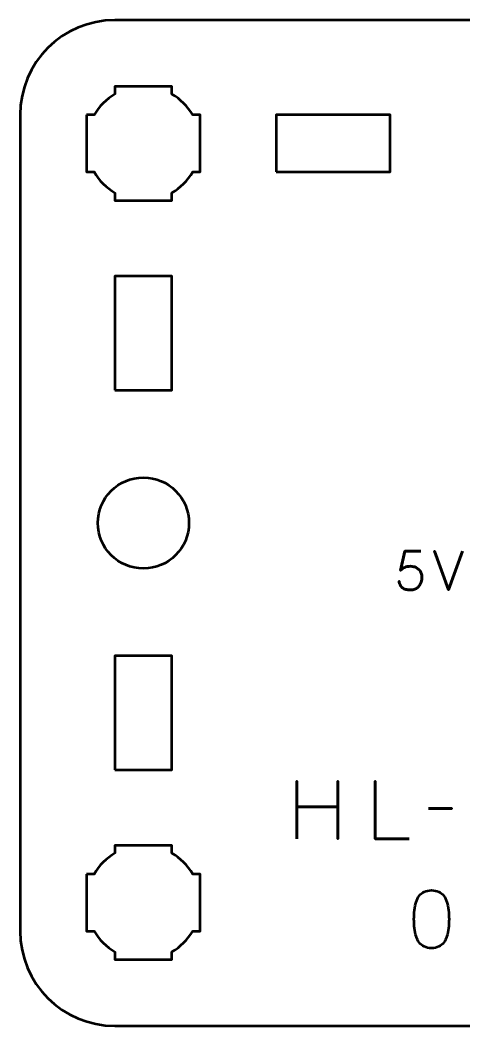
# Model space of a CAD drawing. Header units: centimetres. Extents: x -13.15 to -7.85, y -17.5 to -12.2.
# Drawn here: x -13.15 to -10.81, y -17.5 to -12.2 of the extents above; entities that cross this region are included whole.
import ezdxf

# ---------------------------------------------------------------- set-up
doc = ezdxf.new("R2010")
doc.units = ezdxf.units.CM
doc.header["$MEASUREMENT"] = 0
doc.layers.add('Layer 1', color=7, linetype='Continuous')

msp = doc.modelspace()

# ---------------------------------------------------------------- linework, layer by layer
at = {"layer": 'Layer 1', "lineweight": 53}
for points in [[(-12.65, -14.15), (-12.35, -14.15), (-12.35, -13.55), (-12.65, -13.55), (-12.65, -14.15)], [(-12.65, -16.15), (-12.35, -16.15), (-12.35, -15.55), (-12.65, -15.55), (-12.65, -16.15)]]:
    msp.add_lwpolyline(points, close=True, dxfattribs=at)
msp.add_ellipse((-12.5, -14.85), major_axis=(0, 0.24), ratio=1, dxfattribs=at)
for points, knots in [([(-13.15, -17), (-13.15, -17), (-13.15, -12.7), (-13.15, -12.7), (-13.15, -12.7), (-13.15, -12.42391), (-12.92609, -12.2), (-12.65, -12.2), (-12.65, -12.2), (-12.65, -12.2), (-8.35, -12.2), (-8.35, -12.2), (-8.35, -12.2), (-8.07391, -12.2), (-7.85, -12.42391), (-7.85, -12.7), (-7.85, -12.7), (-7.85, -12.7), (-7.85, -17), (-7.85, -17), (-7.85, -17), (-7.85, -17.27609), (-8.07391, -17.5), (-8.35, -17.5), (-8.35, -17.5), (-8.35, -17.5), (-12.65, -17.5), (-12.65, -17.5), (-12.65, -17.5), (-12.92609, -17.5), (-13.15, -17.27609), (-13.15, -17)], [0, 0, 0, 0, 0.125, 0.125, 0.125, 0.125, 0.25, 0.25, 0.25, 0.25, 0.375, 0.375, 0.375, 0.375, 0.5, 0.5, 0.5, 0.5, 0.625, 0.625, 0.625, 0.625, 0.75, 0.75, 0.75, 0.75, 0.875, 0.875, 0.875, 0.875, 1, 1, 1, 1]), ([(-12.8, -12.7), (-12.8, -12.7), (-12.75985, -12.7), (-12.75985, -12.7), (-12.75985, -12.7), (-12.7335, -12.65447), (-12.69553, -12.6165), (-12.65, -12.59015), (-12.65, -12.59015), (-12.65, -12.59015), (-12.65, -12.55), (-12.65, -12.55), (-12.65, -12.55), (-12.65, -12.55), (-12.5, -12.55), (-12.5, -12.55), (-12.5, -12.55), (-12.5, -12.55), (-12.35, -12.55), (-12.35, -12.55), (-12.35, -12.55), (-12.35, -12.55), (-12.35, -12.59015), (-12.35, -12.59015), (-12.35, -12.59015), (-12.30447, -12.6165), (-12.2665, -12.65447), (-12.24015, -12.7), (-12.24015, -12.7), (-12.24015, -12.7), (-12.2, -12.7), (-12.2, -12.7), (-12.2, -12.7), (-12.2, -12.7), (-12.2, -12.85), (-12.2, -12.85), (-12.2, -12.85), (-12.2, -12.85), (-12.2, -13), (-12.2, -13), (-12.2, -13), (-12.2, -13), (-12.24015, -13), (-12.24015, -13), (-12.24015, -13), (-12.2665, -13.04553), (-12.30447, -13.0835), (-12.35, -13.10985), (-12.35, -13.10985), (-12.35, -13.10985), (-12.35, -13.15), (-12.35, -13.15), (-12.35, -13.15), (-12.35, -13.15), (-12.5, -13.15), (-12.5, -13.15), (-12.5, -13.15), (-12.5, -13.15), (-12.65, -13.15), (-12.65, -13.15), (-12.65, -13.15), (-12.65, -13.15), (-12.65, -13.10985), (-12.65, -13.10985), (-12.65, -13.10985), (-12.69553, -13.0835), (-12.7335, -13.04553), (-12.75985, -13), (-12.75985, -13), (-12.75985, -13), (-12.8, -13), (-12.8, -13), (-12.8, -13), (-12.8, -13), (-12.8, -12.85), (-12.8, -12.85), (-12.8, -12.85), (-12.8, -12.85), (-12.8, -12.7), (-12.8, -12.7)], [0, 0, 0, 0, 0.05, 0.05, 0.05, 0.05, 0.1, 0.1, 0.1, 0.1, 0.15, 0.15, 0.15, 0.15, 0.2, 0.2, 0.2, 0.2, 0.25, 0.25, 0.25, 0.25, 0.3, 0.3, 0.3, 0.3, 0.35, 0.35, 0.35, 0.35, 0.4, 0.4, 0.4, 0.4, 0.45, 0.45, 0.45, 0.45, 0.5, 0.5, 0.5, 0.5, 0.55, 0.55, 0.55, 0.55, 0.6, 0.6, 0.6, 0.6, 0.65, 0.65, 0.65, 0.65, 0.7, 0.7, 0.7, 0.7, 0.75, 0.75, 0.75, 0.75, 0.8, 0.8, 0.8, 0.8, 0.85, 0.85, 0.85, 0.85, 0.9, 0.9, 0.9, 0.9, 0.95, 0.95, 0.95, 0.95, 1, 1, 1, 1]), ([(-11.8, -13), (-11.8, -13), (-11.8, -12.7), (-11.8, -12.7), (-11.8, -12.7), (-11.8, -12.7), (-11.2, -12.7), (-11.2, -12.7), (-11.2, -12.7), (-11.2, -12.7), (-11.2, -13), (-11.2, -13), (-11.2, -13), (-11.2, -13), (-11.8, -13), (-11.8, -13)], [0, 0, 0, 0, 0.25, 0.25, 0.25, 0.25, 0.5, 0.5, 0.5, 0.5, 0.75, 0.75, 0.75, 0.75, 1, 1, 1, 1]), ([(-12.8, -16.7), (-12.8, -16.7), (-12.75985, -16.7), (-12.75985, -16.7), (-12.75985, -16.7), (-12.7335, -16.65447), (-12.69553, -16.6165), (-12.65, -16.59015), (-12.65, -16.59015), (-12.65, -16.59015), (-12.65, -16.55), (-12.65, -16.55), (-12.65, -16.55), (-12.65, -16.55), (-12.5, -16.55), (-12.5, -16.55), (-12.5, -16.55), (-12.5, -16.55), (-12.35, -16.55), (-12.35, -16.55), (-12.35, -16.55), (-12.35, -16.55), (-12.35, -16.59015), (-12.35, -16.59015), (-12.35, -16.59015), (-12.30447, -16.6165), (-12.2665, -16.65447), (-12.24015, -16.7), (-12.24015, -16.7), (-12.24015, -16.7), (-12.2, -16.7), (-12.2, -16.7), (-12.2, -16.7), (-12.2, -16.7), (-12.2, -16.85), (-12.2, -16.85), (-12.2, -16.85), (-12.2, -16.85), (-12.2, -17), (-12.2, -17), (-12.2, -17), (-12.2, -17), (-12.24015, -17), (-12.24015, -17), (-12.24015, -17), (-12.2665, -17.04553), (-12.30447, -17.0835), (-12.35, -17.10985), (-12.35, -17.10985), (-12.35, -17.10985), (-12.35, -17.15), (-12.35, -17.15), (-12.35, -17.15), (-12.35, -17.15), (-12.5, -17.15), (-12.5, -17.15), (-12.5, -17.15), (-12.5, -17.15), (-12.65, -17.15), (-12.65, -17.15), (-12.65, -17.15), (-12.65, -17.15), (-12.65, -17.10985), (-12.65, -17.10985), (-12.65, -17.10985), (-12.69553, -17.0835), (-12.7335, -17.04553), (-12.75985, -17), (-12.75985, -17), (-12.75985, -17), (-12.8, -17), (-12.8, -17), (-12.8, -17), (-12.8, -17), (-12.8, -16.85), (-12.8, -16.85), (-12.8, -16.85), (-12.8, -16.85), (-12.8, -16.7), (-12.8, -16.7)], [0, 0, 0, 0, 0.05, 0.05, 0.05, 0.05, 0.1, 0.1, 0.1, 0.1, 0.15, 0.15, 0.15, 0.15, 0.2, 0.2, 0.2, 0.2, 0.25, 0.25, 0.25, 0.25, 0.3, 0.3, 0.3, 0.3, 0.35, 0.35, 0.35, 0.35, 0.4, 0.4, 0.4, 0.4, 0.45, 0.45, 0.45, 0.45, 0.5, 0.5, 0.5, 0.5, 0.55, 0.55, 0.55, 0.55, 0.6, 0.6, 0.6, 0.6, 0.65, 0.65, 0.65, 0.65, 0.7, 0.7, 0.7, 0.7, 0.75, 0.75, 0.75, 0.75, 0.8, 0.8, 0.8, 0.8, 0.85, 0.85, 0.85, 0.85, 0.9, 0.9, 0.9, 0.9, 0.95, 0.95, 0.95, 0.95, 1, 1, 1, 1])]:
    msp.add_open_spline(points, degree=3, knots=knots, dxfattribs=at)
at = {"layer": 'Layer 1', "color": 5, "lineweight": 53}
for points, knots in [([(-11.0381, -14.99872), (-11.0381, -14.99872), (-11.12277, -14.99872), (-11.12277, -14.99872), (-11.12277, -14.99872), (-11.12277, -14.99872), (-11.14534, -15.09975), (-11.14534, -15.09975), (-11.14534, -15.09975), (-11.14139, -15.09637), (-11.13763, -15.09331), (-11.13401, -15.09063), (-11.13401, -15.09063), (-11.13043, -15.08795), (-11.12667, -15.08569), (-11.12267, -15.08381), (-11.12267, -15.08381), (-11.11872, -15.08193), (-11.11421, -15.08052), (-11.10913, -15.07953), (-11.10913, -15.07953), (-11.10409, -15.07854), (-11.09807, -15.07802), (-11.09116, -15.07802), (-11.09116, -15.07802), (-11.08551, -15.07802), (-11.07987, -15.07878), (-11.07423, -15.08033), (-11.07423, -15.08033), (-11.06858, -15.08183), (-11.06322, -15.08414), (-11.05814, -15.0872), (-11.05814, -15.0872), (-11.05301, -15.0903), (-11.0485, -15.09416), (-11.04455, -15.09881), (-11.04455, -15.09881), (-11.04055, -15.10347), (-11.0374, -15.10893), (-11.03514, -15.11518), (-11.03514, -15.11518), (-11.03283, -15.12144), (-11.03166, -15.12854), (-11.03161, -15.13644), (-11.03161, -15.13644), (-11.03156, -15.13936), (-11.03189, -15.14303), (-11.03255, -15.14736), (-11.03255, -15.14736), (-11.03316, -15.15168), (-11.03429, -15.15639), (-11.03589, -15.16137), (-11.03589, -15.16137), (-11.03749, -15.16636), (-11.03975, -15.1713), (-11.04262, -15.17619), (-11.04262, -15.17619), (-11.04549, -15.18108), (-11.04915, -15.18555), (-11.05358, -15.18959), (-11.05358, -15.18959), (-11.058, -15.19364), (-11.06336, -15.19688), (-11.06962, -15.19933), (-11.06962, -15.19933), (-11.07592, -15.20173), (-11.0833, -15.203), (-11.09172, -15.20305), (-11.09172, -15.20305), (-11.10179, -15.203), (-11.11026, -15.20192), (-11.11712, -15.1999), (-11.11712, -15.1999), (-11.12399, -15.19783), (-11.12959, -15.19514), (-11.13391, -15.19176), (-11.13391, -15.19176), (-11.13829, -15.18837), (-11.14168, -15.18466), (-11.14412, -15.18061), (-11.14412, -15.18061), (-11.14657, -15.17657), (-11.1484, -15.17252), (-11.14963, -15.16847), (-11.14963, -15.16847), (-11.15085, -15.16443), (-11.15179, -15.16071), (-11.1524, -15.15733), (-11.1524, -15.15733), (-11.15179, -15.16071), (-11.15085, -15.16443), (-11.14963, -15.16847), (-11.14963, -15.16847), (-11.1484, -15.17252), (-11.14657, -15.17657), (-11.14412, -15.18061), (-11.14412, -15.18061), (-11.14168, -15.18466), (-11.13829, -15.18837), (-11.13391, -15.19176), (-11.13391, -15.19176), (-11.12959, -15.19514), (-11.12399, -15.19783), (-11.11712, -15.1999), (-11.11712, -15.1999), (-11.11026, -15.20192), (-11.10179, -15.203), (-11.09172, -15.20305), (-11.09172, -15.20305), (-11.0833, -15.203), (-11.07592, -15.20173), (-11.06962, -15.19933), (-11.06962, -15.19933), (-11.06336, -15.19688), (-11.058, -15.19364), (-11.05358, -15.18959), (-11.05358, -15.18959), (-11.04915, -15.18555), (-11.04549, -15.18108), (-11.04262, -15.17619), (-11.04262, -15.17619), (-11.03975, -15.1713), (-11.03749, -15.16636), (-11.03589, -15.16137), (-11.03589, -15.16137), (-11.03429, -15.15639), (-11.03316, -15.15168), (-11.03255, -15.14736), (-11.03255, -15.14736), (-11.03189, -15.14303), (-11.03156, -15.13936), (-11.03161, -15.13644), (-11.03161, -15.13644), (-11.03166, -15.12854), (-11.03283, -15.12144), (-11.03514, -15.11518), (-11.03514, -15.11518), (-11.0374, -15.10893), (-11.04055, -15.10347), (-11.04455, -15.09881), (-11.04455, -15.09881), (-11.0485, -15.09416), (-11.05301, -15.0903), (-11.05814, -15.0872), (-11.05814, -15.0872), (-11.06322, -15.08414), (-11.06858, -15.08183), (-11.07423, -15.08033), (-11.07423, -15.08033), (-11.07987, -15.07878), (-11.08551, -15.07802), (-11.09116, -15.07802), (-11.09116, -15.07802), (-11.09807, -15.07802), (-11.10409, -15.07854), (-11.10913, -15.07953), (-11.10913, -15.07953), (-11.11421, -15.08052), (-11.11872, -15.08193), (-11.12267, -15.08381), (-11.12267, -15.08381), (-11.12667, -15.08569), (-11.13043, -15.08795), (-11.13401, -15.09063), (-11.13401, -15.09063), (-11.13763, -15.09331), (-11.14139, -15.09637), (-11.14534, -15.09975), (-11.14534, -15.09975), (-11.14534, -15.09975), (-11.12277, -14.99872), (-11.12277, -14.99872), (-11.12277, -14.99872), (-11.12277, -14.99872), (-11.0381, -14.99872), (-11.0381, -14.99872)], [0, 0, 0, 0, 0.0227273, 0.0227273, 0.0227273, 0.0227273, 0.0454545, 0.0454545, 0.0454545, 0.0454545, 0.0681818, 0.0681818, 0.0681818, 0.0681818, 0.0909091, 0.0909091, 0.0909091, 0.0909091, 0.1136364, 0.1136364, 0.1136364, 0.1136364, 0.1363636, 0.1363636, 0.1363636, 0.1363636, 0.1590909, 0.1590909, 0.1590909, 0.1590909, 0.1818182, 0.1818182, 0.1818182, 0.1818182, 0.2045455, 0.2045455, 0.2045455, 0.2045455, 0.2272727, 0.2272727, 0.2272727, 0.2272727, 0.25, 0.25, 0.25, 0.25, 0.2727273, 0.2727273, 0.2727273, 0.2727273, 0.2954545, 0.2954545, 0.2954545, 0.2954545, 0.3181818, 0.3181818, 0.3181818, 0.3181818, 0.3409091, 0.3409091, 0.3409091, 0.3409091, 0.3636364, 0.3636364, 0.3636364, 0.3636364, 0.3863636, 0.3863636, 0.3863636, 0.3863636, 0.4090909, 0.4090909, 0.4090909, 0.4090909, 0.4318182, 0.4318182, 0.4318182, 0.4318182, 0.4545455, 0.4545455, 0.4545455, 0.4545455, 0.4772727, 0.4772727, 0.4772727, 0.4772727, 0.5, 0.5, 0.5, 0.5, 0.5227273, 0.5227273, 0.5227273, 0.5227273, 0.5454545, 0.5454545, 0.5454545, 0.5454545, 0.5681818, 0.5681818, 0.5681818, 0.5681818, 0.5909091, 0.5909091, 0.5909091, 0.5909091, 0.6136364, 0.6136364, 0.6136364, 0.6136364, 0.6363636, 0.6363636, 0.6363636, 0.6363636, 0.6590909, 0.6590909, 0.6590909, 0.6590909, 0.6818182, 0.6818182, 0.6818182, 0.6818182, 0.7045455, 0.7045455, 0.7045455, 0.7045455, 0.7272727, 0.7272727, 0.7272727, 0.7272727, 0.75, 0.75, 0.75, 0.75, 0.7727273, 0.7727273, 0.7727273, 0.7727273, 0.7954545, 0.7954545, 0.7954545, 0.7954545, 0.8181818, 0.8181818, 0.8181818, 0.8181818, 0.8409091, 0.8409091, 0.8409091, 0.8409091, 0.8636364, 0.8636364, 0.8636364, 0.8636364, 0.8863636, 0.8863636, 0.8863636, 0.8863636, 0.9090909, 0.9090909, 0.9090909, 0.9090909, 0.9318182, 0.9318182, 0.9318182, 0.9318182, 0.9545455, 0.9545455, 0.9545455, 0.9545455, 0.9772727, 0.9772727, 0.9772727, 0.9772727, 1, 1, 1, 1]), ([(-10.81713, -14.99872), (-10.81713, -14.99872), (-10.89107, -15.2022), (-10.89107, -15.2022), (-10.89107, -15.2022), (-10.89107, -15.2022), (-10.96501, -14.99872), (-10.96501, -14.99872), (-10.96501, -14.99872), (-10.96501, -14.99872), (-10.89107, -15.2022), (-10.89107, -15.2022), (-10.89107, -15.2022), (-10.89107, -15.2022), (-10.81713, -14.99872), (-10.81713, -14.99872)], [0, 0, 0, 0, 0.25, 0.25, 0.25, 0.25, 0.5, 0.5, 0.5, 0.5, 0.75, 0.75, 0.75, 0.75, 1, 1, 1, 1]), ([(-11.69082, -16.51494), (-11.69082, -16.51494), (-11.69082, -16.34603), (-11.69082, -16.34603), (-11.69082, -16.34603), (-11.69082, -16.34603), (-11.47535, -16.34603), (-11.47535, -16.34603), (-11.47535, -16.34603), (-11.47535, -16.34603), (-11.47535, -16.51494), (-11.47535, -16.51494), (-11.47535, -16.51494), (-11.47535, -16.51494), (-11.47535, -16.21014), (-11.47535, -16.21014), (-11.47535, -16.21014), (-11.47535, -16.21014), (-11.47535, -16.34603), (-11.47535, -16.34603), (-11.47535, -16.34603), (-11.47535, -16.34603), (-11.69082, -16.34603), (-11.69082, -16.34603), (-11.69082, -16.34603), (-11.69082, -16.34603), (-11.69082, -16.21014), (-11.69082, -16.21014), (-11.69082, -16.21014), (-11.69082, -16.21014), (-11.69082, -16.51494), (-11.69082, -16.51494)], [0, 0, 0, 0, 0.125, 0.125, 0.125, 0.125, 0.25, 0.25, 0.25, 0.25, 0.375, 0.375, 0.375, 0.375, 0.5, 0.5, 0.5, 0.5, 0.625, 0.625, 0.625, 0.625, 0.75, 0.75, 0.75, 0.75, 0.875, 0.875, 0.875, 0.875, 1, 1, 1, 1]), ([(-11.09943, -16.51494), (-11.09943, -16.51494), (-11.27765, -16.51494), (-11.27765, -16.51494), (-11.27765, -16.51494), (-11.27765, -16.51494), (-11.27765, -16.20972), (-11.27765, -16.20972), (-11.27765, -16.20972), (-11.27765, -16.20972), (-11.27765, -16.51494), (-11.27765, -16.51494), (-11.27765, -16.51494), (-11.27765, -16.51494), (-11.09943, -16.51494), (-11.09943, -16.51494)], [0, 0, 0, 0, 0.25, 0.25, 0.25, 0.25, 0.5, 0.5, 0.5, 0.5, 0.75, 0.75, 0.75, 0.75, 1, 1, 1, 1]), ([(-10.99741, -16.35534), (-10.99741, -16.35534), (-10.87422, -16.35534), (-10.87422, -16.35534), (-10.87422, -16.35534), (-10.87422, -16.35534), (-10.99741, -16.35534), (-10.99741, -16.35534)], [0, 0, 0, 0, 0.5, 0.5, 0.5, 0.5, 1, 1, 1, 1]), ([(-10.98132, -17.09025), (-10.96651, -17.09018), (-10.95374, -17.08757), (-10.94308, -17.08249), (-10.94308, -17.08249), (-10.9325, -17.07741), (-10.92368, -17.07014), (-10.91663, -17.0609), (-10.91663, -17.0609), (-10.90964, -17.05159), (-10.90414, -17.04058), (-10.90005, -17.02788), (-10.90005, -17.02788), (-10.89602, -17.01518), (-10.89313, -17.00128), (-10.89151, -16.98604), (-10.89151, -16.98604), (-10.88981, -16.9708), (-10.88897, -16.95478), (-10.88904, -16.93785), (-10.88904, -16.93785), (-10.88897, -16.92099), (-10.88981, -16.90497), (-10.89151, -16.8898), (-10.89151, -16.8898), (-10.89313, -16.87463), (-10.89602, -16.86066), (-10.90005, -16.84796), (-10.90005, -16.84796), (-10.90414, -16.83533), (-10.90964, -16.82433), (-10.91663, -16.81494), (-10.91663, -16.81494), (-10.92368, -16.80563), (-10.9325, -16.79836), (-10.94308, -16.79328), (-10.94308, -16.79328), (-10.95374, -16.78813), (-10.96651, -16.78552), (-10.98132, -16.78545), (-10.98132, -16.78545), (-10.99614, -16.78552), (-11.00891, -16.78813), (-11.01957, -16.79328), (-11.01957, -16.79328), (-11.03015, -16.79836), (-11.03897, -16.80563), (-11.04602, -16.81494), (-11.04602, -16.81494), (-11.05301, -16.82433), (-11.05851, -16.83533), (-11.0626, -16.84796), (-11.0626, -16.84796), (-11.06663, -16.86066), (-11.06952, -16.87463), (-11.07114, -16.8898), (-11.07114, -16.8898), (-11.07283, -16.90497), (-11.07368, -16.92099), (-11.07361, -16.93785), (-11.07361, -16.93785), (-11.07368, -16.95478), (-11.07283, -16.9708), (-11.07114, -16.98604), (-11.07114, -16.98604), (-11.06952, -17.00128), (-11.06663, -17.01518), (-11.0626, -17.02788), (-11.0626, -17.02788), (-11.05851, -17.04058), (-11.05301, -17.05159), (-11.04602, -17.0609), (-11.04602, -17.0609), (-11.03897, -17.07014), (-11.03015, -17.07741), (-11.01957, -17.08249), (-11.01957, -17.08249), (-11.00891, -17.08757), (-10.99614, -17.09018), (-10.98132, -17.09025)], [0, 0, 0, 0, 0.05, 0.05, 0.05, 0.05, 0.1, 0.1, 0.1, 0.1, 0.15, 0.15, 0.15, 0.15, 0.2, 0.2, 0.2, 0.2, 0.25, 0.25, 0.25, 0.25, 0.3, 0.3, 0.3, 0.3, 0.35, 0.35, 0.35, 0.35, 0.4, 0.4, 0.4, 0.4, 0.45, 0.45, 0.45, 0.45, 0.5, 0.5, 0.5, 0.5, 0.55, 0.55, 0.55, 0.55, 0.6, 0.6, 0.6, 0.6, 0.65, 0.65, 0.65, 0.65, 0.7, 0.7, 0.7, 0.7, 0.75, 0.75, 0.75, 0.75, 0.8, 0.8, 0.8, 0.8, 0.85, 0.85, 0.85, 0.85, 0.9, 0.9, 0.9, 0.9, 0.95, 0.95, 0.95, 0.95, 1, 1, 1, 1]), ([(-10.98132, -17.09025), (-10.96651, -17.09018), (-10.95374, -17.08757), (-10.94308, -17.08249), (-10.94308, -17.08249), (-10.9325, -17.07741), (-10.92368, -17.07014), (-10.91663, -17.0609), (-10.91663, -17.0609), (-10.90964, -17.05159), (-10.90414, -17.04058), (-10.90005, -17.02788), (-10.90005, -17.02788), (-10.89602, -17.01518), (-10.89313, -17.00128), (-10.89151, -16.98604), (-10.89151, -16.98604), (-10.88981, -16.9708), (-10.88897, -16.95478), (-10.88904, -16.93785), (-10.88904, -16.93785), (-10.88897, -16.92099), (-10.88981, -16.90497), (-10.89151, -16.8898), (-10.89151, -16.8898), (-10.89313, -16.87463), (-10.89602, -16.86066), (-10.90005, -16.84796), (-10.90005, -16.84796), (-10.90414, -16.83533), (-10.90964, -16.82433), (-10.91663, -16.81494), (-10.91663, -16.81494), (-10.92368, -16.80563), (-10.9325, -16.79836), (-10.94308, -16.79328), (-10.94308, -16.79328), (-10.95374, -16.78813), (-10.96651, -16.78552), (-10.98132, -16.78545), (-10.98132, -16.78545), (-10.99614, -16.78552), (-11.00891, -16.78813), (-11.01957, -16.79328), (-11.01957, -16.79328), (-11.03015, -16.79836), (-11.03897, -16.80563), (-11.04602, -16.81494), (-11.04602, -16.81494), (-11.05301, -16.82433), (-11.05851, -16.83533), (-11.0626, -16.84796), (-11.0626, -16.84796), (-11.06663, -16.86066), (-11.06952, -16.87463), (-11.07114, -16.8898), (-11.07114, -16.8898), (-11.07283, -16.90497), (-11.07368, -16.92099), (-11.07361, -16.93785), (-11.07361, -16.93785), (-11.07368, -16.95478), (-11.07283, -16.9708), (-11.07114, -16.98604), (-11.07114, -16.98604), (-11.06952, -17.00128), (-11.06663, -17.01518), (-11.0626, -17.02788), (-11.0626, -17.02788), (-11.05851, -17.04058), (-11.05301, -17.05159), (-11.04602, -17.0609), (-11.04602, -17.0609), (-11.03897, -17.07014), (-11.03015, -17.07741), (-11.01957, -17.08249), (-11.01957, -17.08249), (-11.00891, -17.08757), (-10.99614, -17.09018), (-10.98132, -17.09025)], [0, 0, 0, 0, 0.05, 0.05, 0.05, 0.05, 0.1, 0.1, 0.1, 0.1, 0.15, 0.15, 0.15, 0.15, 0.2, 0.2, 0.2, 0.2, 0.25, 0.25, 0.25, 0.25, 0.3, 0.3, 0.3, 0.3, 0.35, 0.35, 0.35, 0.35, 0.4, 0.4, 0.4, 0.4, 0.45, 0.45, 0.45, 0.45, 0.5, 0.5, 0.5, 0.5, 0.55, 0.55, 0.55, 0.55, 0.6, 0.6, 0.6, 0.6, 0.65, 0.65, 0.65, 0.65, 0.7, 0.7, 0.7, 0.7, 0.75, 0.75, 0.75, 0.75, 0.8, 0.8, 0.8, 0.8, 0.85, 0.85, 0.85, 0.85, 0.9, 0.9, 0.9, 0.9, 0.95, 0.95, 0.95, 0.95, 1, 1, 1, 1])]:
    msp.add_open_spline(points, degree=3, knots=knots, dxfattribs=at)

doc.saveas('drawing.dxf')
